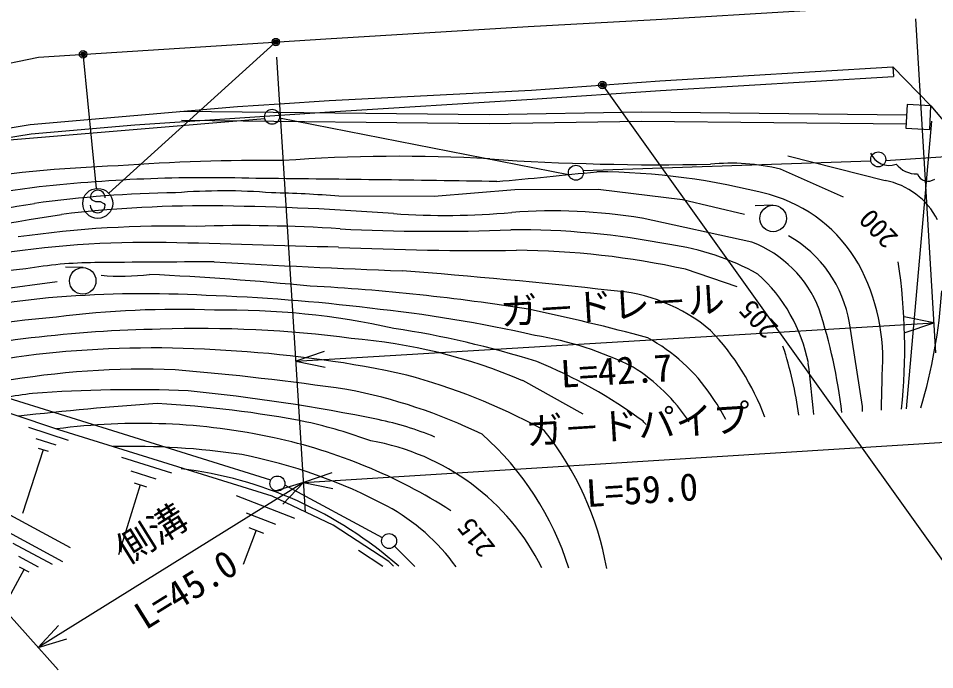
# Model space of a CAD drawing. Units: millimetres, scale not verified. Extents: x 40000 to 680000, y 20000 to 380000.
# Drawn here: x 181342 to 242489, y 272109 to 315604 of the extents above; entities that cross this region are included whole.
import ezdxf
from ezdxf.enums import TextEntityAlignment as Align

# ---------------------------------------------------------------- set-up
doc = ezdxf.new("R2010")
doc.units = ezdxf.units.MM
doc.header["$LTSCALE"] = 1000
doc.header["$PDMODE"] = 32
doc.header["$PDSIZE"] = 500
doc.layers.add('M-BGD', color=7, linetype='Continuous', lineweight=25)
doc.layers.add('M-STR-STRC', color=7, linetype='Continuous', lineweight=25)
doc.styles.add('@ＭＳ ゴシック', font='')
doc.styles.add('ＭＳ ゴシック', font='')
doc.styles.get('@ＭＳ ゴシック').set_extended_font_data('@MS Gothic')
doc.styles.get('ＭＳ ゴシック').set_extended_font_data('MS Gothic')

msp = doc.modelspace()

# ---------------------------------------------------------------- linework, layer by layer
at = {"layer": 'M-BGD'}
for p, q in [((241208, 315565), (242541, 293263)), ((198573, 313016), (200487, 282616)), ((239697, 312365), (242238, 309769)), ((239697, 312365), (239736, 311724)), ((195978, 309716), (198772, 309896)), ((242238, 309769), (244970, 306462)), ((197791, 308898), (179823, 307397)), ((218065, 305163), (198764, 308932)), ((240603, 289529), (242308, 308733)), ((258187, 307323), (239211, 306086)), ((232700, 306424), (239190, 304767)), ((238238, 306057), (219031, 305422)), ((236406, 303664), (232192, 305536)), ((231684, 303126), (230503, 303093)), ((230297, 300651), (222959, 302253)), ((159145, 299812), (183997, 272109)), ((185668, 298954), (184488, 298995)), ((229304, 297672), (225854, 298847)), ((183929, 297997), (176583, 297012)), ((242422, 295260), (240462, 295661)), ((199851, 292715), (242422, 295260)), ((240524, 294628), (242422, 295260)), ((201749, 293347), (199851, 292715)), ((199851, 292715), (201811, 292314)), ((219035, 289173), (215000, 291408)), ((198184, 284764), (178882, 290801)), ((182016, 288297), (184678, 287432)), ((182509, 287549), (183840, 287116)), ((200362, 284612), (245326, 287444)), ((183001, 286800), (181618, 282541)), ((182668, 286908), (183334, 286692)), ((188231, 286302), (191563, 285261)), ((188856, 285376), (190522, 284855)), ((202257, 285250), (200362, 284612)), ((200362, 284612), (182661, 273598)), ((189480, 284449), (188023, 279783)), ((189064, 284579), (189897, 284319)), ((200362, 284612), (198448, 284031)), ((198995, 283152), (200362, 284612)), ((205633, 280916), (199119, 284431)), ((200362, 284612), (202322, 284217)), ((195870, 283739), (199777, 282229)), ((196545, 282580), (198498, 281825)), ((197219, 281421), (196335, 279133)), ((196731, 281610), (197708, 281232)), ((180986, 280558), (183590, 279147)), ((204033, 280089), (205670, 279032)), ((207791, 279009), (206439, 280348)), ((181355, 279684), (182657, 278979)), ((181398, 278987), (182049, 278634)), ((181724, 278811), (179466, 274644)), ((184028, 275058), (182661, 273598)), ((182661, 273598), (184575, 274179))]:
    msp.add_line(p, q, dxfattribs=at)
for points in [[(182685, 313010), (201872, 314228), (215359, 315064), (223895, 315531), (243069, 316678), (259234, 317385), (281161, 318993), (295434, 320290), (301590, 320920), (307376, 321894), (312521, 322837), (317642, 323738), (320922, 324406), (332413, 327298), (340025, 329542)], [(149713, 291406), (149129, 293235), (148889, 295255), (149191, 297253), (150197, 299021), (154129, 303688), (158024, 306365), (163140, 308374), (168878, 310166), (182685, 313010)], [(198772, 309896), (202084, 310108), (215596, 310802), (224156, 311435), (239697, 312365)], [(189108, 308501), (202131, 309368), (215631, 310196), (224193, 310783), (239736, 311724)], [(152141, 291454), (155843, 299273), (157790, 300816), (159605, 302147), (161717, 303341), (163890, 304297), (166649, 305191), (169999, 306137), (173243, 307011), (177975, 307828), (182123, 308512), (195978, 309716)], [(240612, 309147), (222924, 309333), (212760, 309164), (192169, 309385)], [(152676, 291146), (156337, 298880), (158163, 300326), (159940, 301629), (161993, 302790), (164110, 303721), (166827, 304602), (170163, 305544), (173375, 306410), (178078, 307221), (182200, 307901), (189108, 308501)], [(240580, 308534), (222926, 308720), (212762, 308551), (192222, 308772)], [(229802, 302495), (225669, 303480), (220034, 304162), (214477, 304158), (209089, 303713), (202732, 303734)], [(184318, 279321), (177337, 283105), (167388, 288198), (164061, 289611), (158729, 290798), (156740, 298149), (153206, 290840)], [(237662, 289353), (237673, 289672), (236799, 295262)], [(206372, 279024), (206067, 279336), (202355, 281768), (198273, 283689), (184045, 288134), (177933, 290172), (165924, 290346), (164447, 289447)], [(184826, 280243), (177827, 284037), (167834, 289152), (165554, 290121)]]:
    msp.add_lwpolyline(points, dxfattribs=at)
msp.add_lwpolyline([(240566, 308259), (242157, 308178), (242238, 309769), (240647, 309849)], close=True, dxfattribs=at)
for centre, radius in [((198274, 309028), 500), ((238721, 306186), 500), ((218548, 305292), 500), ((231709, 302241), 886), ((185638, 298069), 886), ((198631, 284540), 500), ((206083, 280700), 500)]:
    msp.add_circle(centre, radius, dxfattribs=at)
for centre, radius, start, end in [((206729, 202338), 104052, 86.65579, 94.26385), ((239433, 307099), 1317, 201.94734, 291.44499), ((190757, 220038), 85752, 91.84179, 99.46438), ((197393, 185806), 120306, 89.23773, 94.47717), ((224160, 473058), 167232, 266.10471, 271.1522), ((228890, 291748), 14178, 76.53411, 95.53556), ((241310, 307006), 1798, 219.08435, 270.79562), ((169310, 787741), 485031, 275.1994, 275.99224), ((219658, 259027), 46335, 75.23223, 89.64603), ((242042, 305490), 761, 201.68576, 305.91171), ((193986, 202511), 102451, 88.20337, 96.57115), ((174903, -2058343), 2363360, 89.06995, 89.45949), ((238296, 299955), 4895, 26.55913, 79.47177), ((440825, -1483517), 1806408, 98.22939, 98.5604), ((192654, 230258), 73696, 90.63603, 97.97821), ((195061, 264448), 39633, 85.39616, 94.66813), ((196339, 219010), 84964, 85.68485, 88.71664), ((228802, 294290), 9906, 29.76234, 74.38483), ((149281, 504092), 203567, 276.69562, 279.37029), ((193858, 221380), 81700, 89.21021, 96.77277), ((192518, 120451), 182637, 85.6459, 89.22632), ((217026, 266835), 35911, 80.49174, 94.41187), ((38882, 1192970), 902244, 278.52811, 279.27004), ((209833, 351466), 49026, 265.96555, 275.18558), ((191481, 230636), 71095, 88.60436, 98.19898), ((196350, 204654), 97107, 86.1818, 91.85167), ((209193, 425419), 124038, 267.05352, 272.31557), ((214580, 248229), 53255, 78.92987, 90.40472), ((228691, 293923), 8218, 9.37906, 60.58138), ((190131, 233592), 67050, 89.08405, 99.17735), ((144291, -1579095), 1880314, 88.21945, 88.57037), ((212241, 515232), 215132, 267.46215, 270.62606), ((222524, 283887), 16761, 60.86704, 82.17457), ((227537, 293402), 7757, 21.03565, 69.15831), ((214166, 245577), 54537, 77.6256, 89.55331), ((186704, 270529), 28762, 90.52222, 99.71189), ((201146, -1313920), 1613277, 90.23914, 90.52222), ((228140, 869907), 571560, 266.61696, 267.87555), ((225631, 292807), 13399, 355.51378, 28.53626), ((201553, 293551), 38937, 354.04333, 8.54543), ((191314, 210197), 89185, 96.09012, 102.54663), ((188215, 313257), 14873, 264.78954, 277.27089), ((178885, 70945), 227834, 84.47354, 87.17917), ((177263, -91702), 391568, 83.60535, 85.65156), ((223522, 290532), 10735, 11.04018, 48.15117), ((189777, 222115), 75096, 86.87631, 94.45656), ((193373, 157980), 139939, 80.94563, 86.94673), ((220185, 286056), 11396, 49.85364, 86.53028), ((206753, 299864), 36299, 343.55364, 356.11236), ((189767, 230907), 66333, 95.03741, 103.06186), ((189657, 172747), 124424, 83.01204, 88.05969), ((191944, 233292), 62873, 87.74002, 97.36431), ((195210, 244341), 51781, 77.51006, 90.8706), ((194600, 200075), 96710, 77.32613, 83.94956), ((188327, 166180), 132784, 74.70625, 78.2377), ((200194, 284957), 36360, 6.81488, 17.9888), ((188619, 235639), 60193, 94.51111, 105.22273), ((192391, 208179), 86682, 91.04888, 102.45521), ((193408, 216846), 78044, 82.52664, 91.91208), ((197131, 233473), 62120, 72.37687, 81.41061), ((215281, 283084), 16928, 20.32202, 43.63943), ((200628, 257688), 36655, 66.91477, 85.41359), ((212085, 271630), 23103, 63.57493, 80.69879), ((217623, 283730), 11989, 33.90843, 61.45808), ((190362, 223222), 70370, 85.48491, 94.76305), ((207742, 285613), 25921, 7.72868, 18.19186), ((189588, 234591), 58976, 94.93074, 105.22672), ((191488, 220419), 73087, 77.53945, 86.53802), ((203964, 263033), 31972, 53.38897, 68.00485), ((215797, 281832), 12374, 33.49614, 57.93548), ((146119, 281478), 88638, 4.9711, 7.19986), ((189673, 237889), 54283, 87.75035, 100.10866), ((176295, 106183), 186594, 81.68882, 85.23218), ((195894, 250236), 43075, 61.87156, 74.7034), ((127071, 293270), 111928, 358.03345, 359.22615), ((192749, 216307), 74985, 98.01369, 100.8698), ((189000, 198624), 92180, 87.7087, 94.17079), ((179949, 163859), 127509, 78.50466, 84.26738), ((196594, 255504), 35937, 64.10317, 79.29851), ((201717, 116594), 173634, 93.66649, 96.73383), ((187024, 219538), 70426, 78.8971, 87.07866), ((215854, 282159), 14336, 27.62996, 35.17567), ((192567, 253480), 36069, 70.06682, 77.15372), ((200989, 267963), 21301, 67.51255, 78.16054), ((214888, 280770), 11364, 42.7815, 44.23179), ((189471, 246447), 42107, 77.73387, 97.6062), ((204045, 268384), 23268, 57.83633, 58.50159), ((200490, 275308), 20427, 10.04123, 38.70298), ((190836, 252527), 35876, 57.32689, 77.80002), ((199172, 273010), 19793, 17.30365, 48.49339), ((188893, 237316), 49704, 81.48717, 91.42164), ((202183, 271850), 15768, 26.6275, 80.20913), ((189348, 251588), 35560, 62.15233, 78.80691), ((188992, 258899), 26821, 48.60828, 83.11097), ((199210, 270740), 14022, 35.98616, 61.22782)]:
    msp.add_arc(centre, radius, start, end, dxfattribs=at)
at = {"layer": 'M-STR-STRC'}
for p, q in [((198413, 313914), (187379, 303918)), ((185677, 313050), (186540, 304242)), ((220404, 311029), (244152, 277787)), ((186141, 303626), (186247, 303489)), ((186247, 303489), (186492, 303378)), ((186492, 303378), (186792, 303375)), ((186792, 303375), (187037, 303236)), ((187037, 303236), (187137, 303118))]:
    msp.add_line(p, q, dxfattribs=at)
for centre, radius in [((198524, 314015), 150), ((198524, 314015), 120), ((198524, 314015), 90), ((198524, 314015), 60), ((198524, 314015), 30), ((185663, 313199), 150), ((185663, 313199), 120), ((185663, 313199), 90), ((185663, 313199), 60), ((185663, 313199), 30), ((220317, 311151), 150), ((220317, 311151), 120), ((220317, 311151), 90), ((220317, 311151), 60), ((220317, 311151), 30), ((186638, 303247), 1000)]:
    msp.add_circle(centre, radius, dxfattribs=at)
for centre, start, end in [((186641, 303622), 359.55488, 179.55488), ((186637, 303122), 179.55488, 359.55488)]:
    msp.add_arc(centre, 500, start, end, dxfattribs=at)
for p in [(198524, 314015), (185663, 313199), (220317, 311151)]:
    msp.add_point(p, dxfattribs=at)

# ---------------------------------------------------------------- texts
at = {"layer": 'M-BGD', "style": 'ＭＳ ゴシック'}
for s, rotation, p in [('200', 133.692, (240414, 301310)), ('205', 133.692, (232407, 295271)), ('215', 128.454, (213537, 280533))]:
    msp.add_text(s, height=1320, rotation=rotation, dxfattribs=at).set_placement(p, align=Align.BOTTOM_LEFT)
for s, rotation, p in [('ガ－ドレ－ル', 3.42, (221077, 294986)), ('ガ－ドパイプ', 3.603, (222781, 287026)), ('側溝', 31.893, (190983, 279954))]:
    msp.add_text(s, height=1833, rotation=rotation, dxfattribs=at).set_placement(p, align=Align.BOTTOM_CENTER)
at = {"layer": 'M-BGD', "style": '@ＭＳ ゴシック'}
for s, rotation, p in [('L=42.7', 3.42, (221196, 292989)), ('L=59.0', 3.603, (222907, 285030)), ('L=45.0', 31.893, (192040, 278256))]:
    msp.add_text(s, height=1833, rotation=rotation, dxfattribs=at).set_placement(p, align=Align.TOP_CENTER)

doc.saveas('drawing.dxf')
